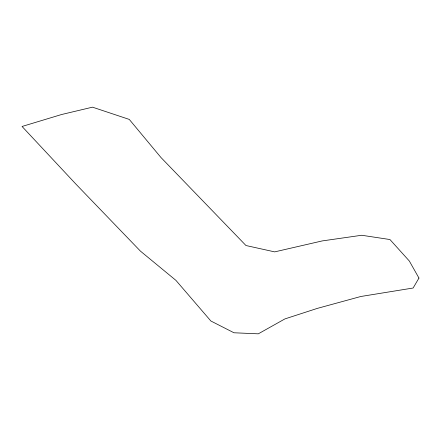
<?xml version="1.0" encoding="UTF-8"?>
<svg xmlns="http://www.w3.org/2000/svg" width="441" height="441" viewBox="0 0 441 441"><rect width="100%" height="100%" fill="white"/><g stroke="black" fill="none" stroke-linecap="round" stroke-linejoin="round"><path stroke-width="0.66" d="M418.95 278.062L413.129 288.017L360.843 296.49L317.327 308.386L284.903 318.92L258.299 333.831L233.978 332.773L210.875 321.009L175.931 280.377L140.436 251.127L76.012 184.222L22.05 126.468L61.624 114.506L92.5 107.169L129.279 119.417L160.976 157.52L245.973 245.527L274.682 251.883L322.211 240.924L361.714 235.262L389.943 239.535L409.331 261.022L418.95 278.062"/></g></svg>
